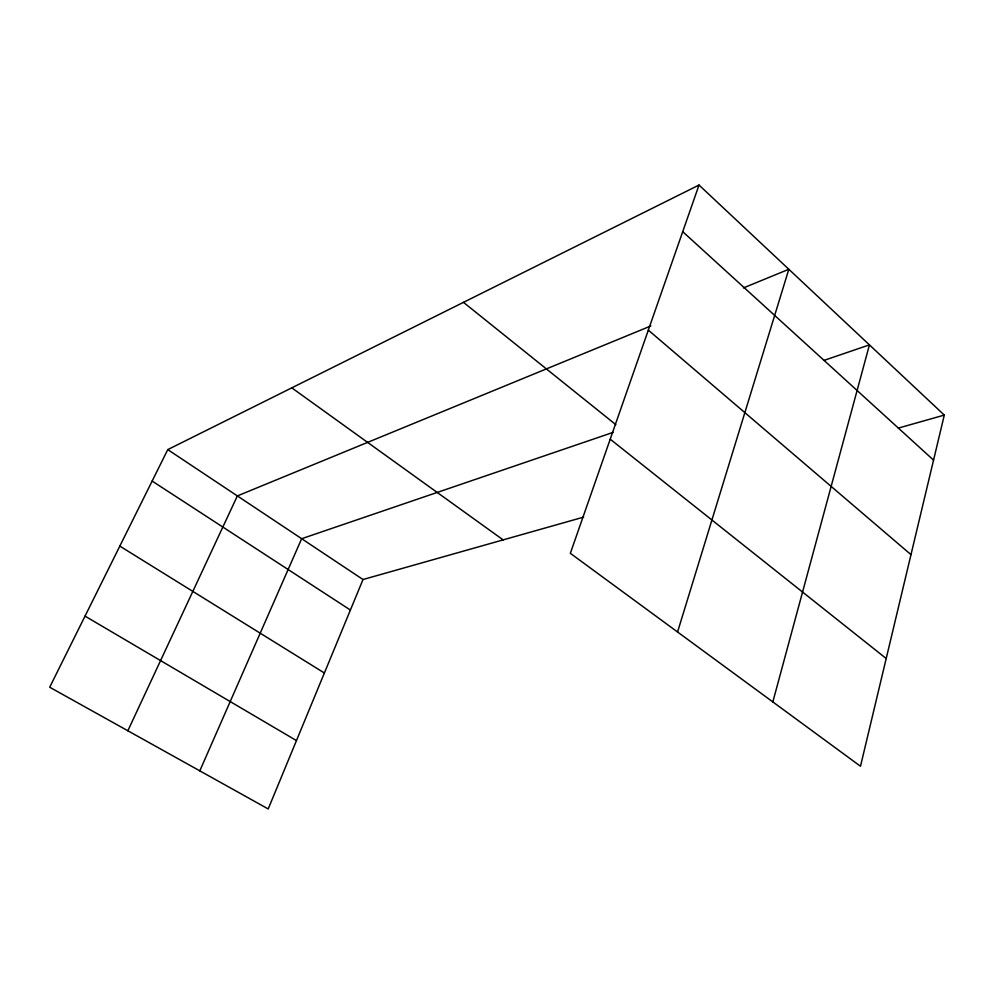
<?xml version="1.0" encoding="UTF-8"?>
<svg xmlns="http://www.w3.org/2000/svg" width="994" height="994" viewBox="0 0 994 994"><rect width="100%" height="100%" fill="white"/><g stroke="black" fill="none" stroke-linecap="round" stroke-linejoin="round"><path stroke-width="1.49" d="M944.3 415.094L860.493 766.25L570.345 553.31L699.018 185.046L944.3 415.094L898.303 428.103M772.835 701.913L869.439 344.881L824.014 360.387M677.56 631.998L788.826 269.275L743.462 287.912M583.652 517.116L363.009 579.527L268.206 808.954L49.7 687.227L167.775 449.611L699.018 185.046M199.806 770.847L301.654 538.711L613.099 432.39M127.853 730.764L237.355 495.919L650.821 325.982M85.024 616.131L296.46 740.58M119.827 546.104L324.379 673M152.144 481.059L350.397 610.03M167.775 449.611L363.009 579.527M291.789 387.846L503.15 539.891M610.217 439.186L886.201 658.513M463.477 302.35L615.783 424.624M648.324 330.12L910.989 554.652M682.716 231.677L933.552 460.123"/></g></svg>
